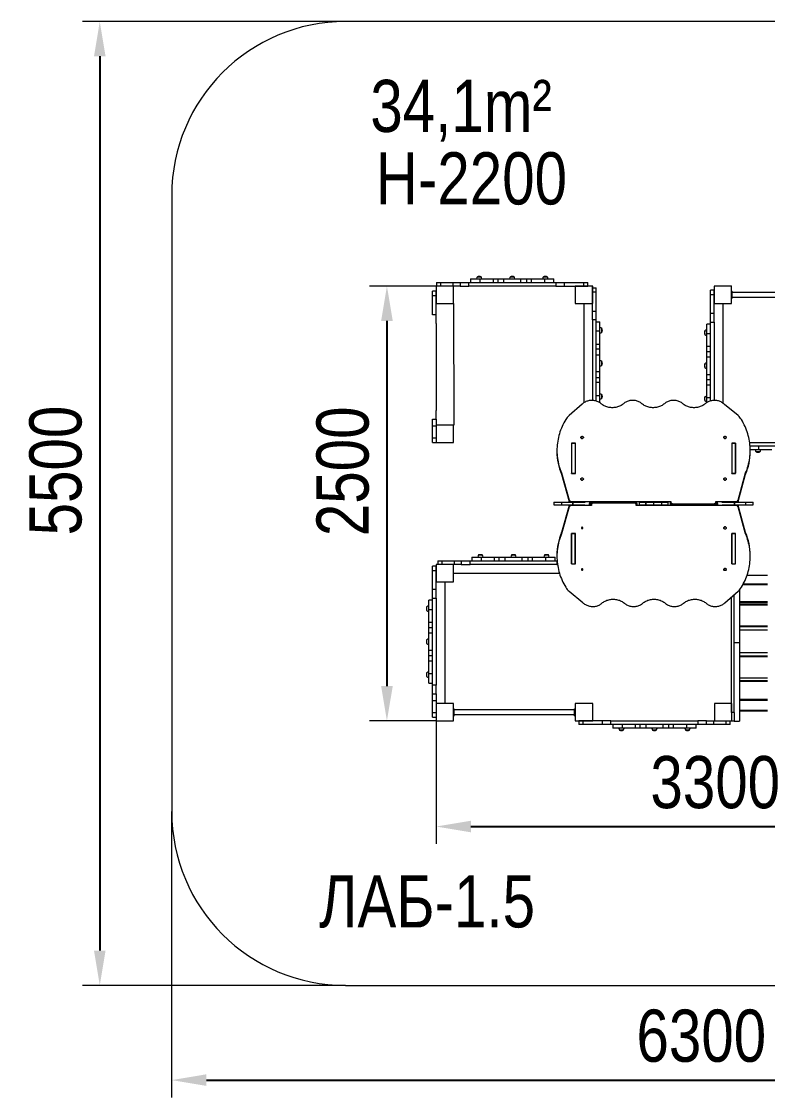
# Model space of a CAD drawing. Header units: millimetres. Extents: x -3439 to 3746, y -3069 to 3117.
# Drawn here: x -3439 to 851, y -3069 to 3117 of the extents above; entities that cross this region are included whole.
import ezdxf

# ---------------------------------------------------------------- set-up
doc = ezdxf.new("R2010")
doc.units = ezdxf.units.MM
for name, color, linetype in [('DIKOM_АРТИКУЛ', 7, 'Continuous'), ('DIKOM_ЗОНА', 80, 'Continuous'), ('DIKOM_ОБЪЕКТ', 7, 'Continuous'), ('DIKOM_РАЗМЕР_ЗОНА', 7, 'Continuous'), ('DIKOM_РАЗМЕР_ОБЪЕКТА', 7, 'Continuous')]:
    doc.layers.add(name, color=color, linetype=linetype)
doc.styles.add('style1', font='arial.ttf', dxfattribs={"width": 0.8})
doc.dimstyles.new('1-50', dxfattribs={"dimtxt": 300, "dimasz": 200, "dimexe": 100, "dimexo": 0, "dimgap": 100, "dimtad": 1, "dimtxsty": 'style1', "dimcen": 200, "dimclrd": 7, "dimclre": 7, "dimclrt": 7, "dimadec": 1, "dimazin": 2, "dimtfac": 1, "dimtmove": 0, "dimatfit": 2, "dimfxl": 0, "dimlwd": 25, "dimlwe": 18, "dimarcsym": 0})

# ---------------------------------------------------------------- blocks, each defined once
blk = doc.blocks.new('*D0')
at = {"layer": 'Defpoints', "color": 0, "transparency": 16777216}
for p in [(-1575.3, 3116.9), (-2988.7, -2425.1), (-1575.3, -2425.1)]:
    blk.add_point(p, dxfattribs=at)
at = {"layer": 'DIKOM_РАЗМЕР_ЗОНА', "color": 7, "lineweight": 18, "transparency": 16777216}
for p, q in [((-1575.3, 3116.9), (-3088.7, 3116.9)), ((-1575.3, -2425.1), (-3088.7, -2425.1))]:
    blk.add_line(p, q, dxfattribs=at)
at = {"layer": 'DIKOM_РАЗМЕР_ЗОНА', "color": 7, "lineweight": 25, "transparency": 16777216}
blk.add_line((-2988.7, 2916.9), (-2988.7, -2225.1), dxfattribs=at)
at = {"layer": 'DIKOM_РАЗМЕР_ЗОНА', "color": 7, "transparency": 16777216}
for points in [[(-3022, 2916.9), (-2955.3, 2916.9), (-2988.7, 3116.9)], [(-3022, -2225.1), (-2955.3, -2225.1), (-2988.7, -2425.1)]]:
    blk.add_solid(points, dxfattribs=at)
at = {"layer": 'DIKOM_РАЗМЕР_ЗОНА', "color": 7, "transparency": 16777216, "insert": (-3241.8, 535.3), "char_height": 300, "attachment_point": 5, "rotation": 90, "style": 'style1'}
blk.add_mtext('5500', dxfattribs=at)
blk = doc.blocks.new('*D1')
at = {"layer": 'Defpoints', "color": 0, "transparency": 16777216}
for p in [(-1015.8, 1595.9), (-1337.5, -904.1), (-1054.3, -904.1)]:
    blk.add_point(p, dxfattribs=at)
at = {"layer": 'DIKOM_РАЗМЕР_ОБЪЕКТА', "color": 7, "lineweight": 18, "transparency": 16777216}
for p, q in [((-1015.8, 1595.9), (-1437.5, 1595.9)), ((-1054.3, -904.1), (-1437.5, -904.1))]:
    blk.add_line(p, q, dxfattribs=at)
at = {"layer": 'DIKOM_РАЗМЕР_ОБЪЕКТА', "color": 7, "lineweight": 25, "transparency": 16777216}
blk.add_line((-1337.5, 1395.9), (-1337.5, -704.1), dxfattribs=at)
at = {"layer": 'DIKOM_РАЗМЕР_ОБЪЕКТА', "color": 7, "transparency": 16777216}
for points in [[(-1370.8, 1395.9), (-1304.1, 1395.9), (-1337.5, 1595.9)], [(-1370.8, -704.1), (-1304.1, -704.1), (-1337.5, -904.1)]]:
    blk.add_solid(points, dxfattribs=at)
at = {"layer": 'DIKOM_РАЗМЕР_ОБЪЕКТА', "color": 7, "transparency": 16777216, "insert": (-1590.6, 530.9), "char_height": 300, "attachment_point": 5, "rotation": 90, "style": 'style1'}
blk.add_mtext('2500', dxfattribs=at)
blk = doc.blocks.new('*D2')
at = {"layer": 'Defpoints', "color": 0, "transparency": 16777216}
for p in [(-1054.3, -804.1), (2245.7, -904.1), (2245.7, -1511.5)]:
    blk.add_point(p, dxfattribs=at)
at = {"layer": 'DIKOM_РАЗМЕР_ОБЪЕКТА', "color": 7, "lineweight": 18, "transparency": 16777216}
for p, q in [((-1054.3, -804.1), (-1054.3, -1611.5)), ((2245.7, -904.1), (2245.7, -1611.5))]:
    blk.add_line(p, q, dxfattribs=at)
at = {"layer": 'DIKOM_РАЗМЕР_ОБЪЕКТА', "color": 7, "lineweight": 25, "transparency": 16777216}
blk.add_line((-854.3, -1511.5), (2045.7, -1511.5), dxfattribs=at)
at = {"layer": 'DIKOM_РАЗМЕР_ОБЪЕКТА', "color": 7, "transparency": 16777216}
for points in [[(-854.3, -1478.1), (-854.3, -1544.8), (-1054.3, -1511.5)], [(2045.7, -1478.1), (2045.7, -1544.8), (2245.7, -1511.5)]]:
    blk.add_solid(points, dxfattribs=at)
at = {"layer": 'DIKOM_РАЗМЕР_ОБЪЕКТА', "color": 7, "transparency": 16777216, "insert": (550.5, -1258.2), "char_height": 300, "attachment_point": 5, "style": 'style1'}
blk.add_mtext('3300', dxfattribs=at)
blk = doc.blocks.new('*D3')
at = {"layer": 'Defpoints', "color": 0, "transparency": 16777216}
for p in [(-2575.3, -1425.1), (3745.7, -1425.1), (3745.7, -2969.3)]:
    blk.add_point(p, dxfattribs=at)
at = {"layer": 'DIKOM_РАЗМЕР_ЗОНА', "color": 7, "lineweight": 18, "transparency": 16777216}
for p, q in [((-2575.3, -1425.1), (-2575.3, -3069.3)), ((3745.7, -1425.1), (3745.7, -3069.3))]:
    blk.add_line(p, q, dxfattribs=at)
at = {"layer": 'DIKOM_РАЗМЕР_ЗОНА', "color": 7, "lineweight": 25, "transparency": 16777216}
blk.add_line((-2375.3, -2969.3), (3545.7, -2969.3), dxfattribs=at)
at = {"layer": 'DIKOM_РАЗМЕР_ЗОНА', "color": 7, "transparency": 16777216}
for points in [[(-2375.3, -2935.9), (-2375.3, -3002.6), (-2575.3, -2969.3)], [(3545.7, -2935.9), (3545.7, -3002.6), (3745.7, -2969.3)]]:
    blk.add_solid(points, dxfattribs=at)
at = {"layer": 'DIKOM_РАЗМЕР_ЗОНА', "color": 7, "transparency": 16777216, "insert": (470.2, -2716), "char_height": 300, "attachment_point": 5, "style": 'style1'}
blk.add_mtext('6300', dxfattribs=at)

msp = doc.modelspace()

# ---------------------------------------------------------------- linework, layer by layer
at = {"layer": 'DIKOM_ЗОНА', "color": 3, "lineweight": 15}
for p, q in [((2745.73, 3116.94), (-1575.271, 3116.94)), ((-2575.271, 2116.94), (-2575.271, -1425.06)), ((-1575.271, -2425.06), (2745.73, -2425.06))]:
    msp.add_line(p, q, dxfattribs=at)
for centre, start, end in [((-1575.271, 2116.94), 90, 180), ((-1575.271, -1425.06), 180, 270)]:
    msp.add_arc(centre, 1000, start, end, dxfattribs=at)
at = {"layer": 'DIKOM_ОБЪЕКТ', "color": 7, "linetype": 'Continuous', "lineweight": 15}
for p, q in [((-1051.8, 1616.94), (-1051.8, 1595.94)), ((-1051.8, 1616.94), (-1026.8, 1616.94)), ((-1026.8, 1616.94), (-956.8, 1616.94)), ((-1026.8, 1595.94), (-1026.8, 1616.94)), ((-956.8, 1595.94), (-956.8, 1616.94)), ((-956.8, 1616.94), (-916.8, 1616.94)), ((-916.8, 1616.94), (-916.8, 1595.94)), ((-916.8, 1616.94), (-866.8, 1616.94)), ((-866.8, 1595.94), (-866.8, 1616.94)), ((-866.8, 1616.94), (-366.8, 1616.94)), ((-856.287, 1637.94), (-856.287, 1616.94)), ((-856.287, 1637.94), (-801.24, 1637.94)), ((-817.6, 1649.94), (-796, 1649.94)), ((-805.325, 1650.993), (-808.274, 1650.993)), ((-801.24, 1616.94), (-801.24, 1637.94)), ((-801.24, 1637.94), (-727.014, 1637.94)), ((-727.014, 1637.94), (-727.014, 1616.94)), ((-727.014, 1637.94), (-698.301, 1637.94)), ((-698.301, 1616.94), (-698.301, 1637.94)), ((-698.301, 1637.94), (-666.287, 1637.94)), ((-666.287, 1637.94), (-666.287, 1616.94)), ((-666.287, 1637.94), (-567.312, 1637.94)), ((-627.6, 1649.94), (-606, 1649.94)), ((-615.325, 1650.993), (-618.274, 1650.993)), ((-567.312, 1616.94), (-567.312, 1637.94)), ((-567.312, 1637.94), (-535.299, 1637.94)), ((-535.299, 1637.94), (-535.299, 1616.94)), ((-535.299, 1637.94), (-506.585, 1637.94)), ((-506.585, 1616.94), (-506.585, 1637.94)), ((-506.585, 1637.94), (-432.359, 1637.94)), ((-437.6, 1649.94), (-416, 1649.94)), ((-432.359, 1637.94), (-432.359, 1616.94)), ((-432.359, 1637.94), (-377.312, 1637.94)), ((-425.325, 1650.993), (-428.274, 1650.993)), ((-377.312, 1616.94), (-377.312, 1637.94)), ((-366.8, 1616.94), (-366.8, 1595.94)), ((-366.8, 1616.94), (-316.8, 1616.94)), ((-316.8, 1595.94), (-316.8, 1616.94)), ((-316.8, 1616.94), (-276.8, 1616.94)), ((-276.8, 1616.94), (-206.8, 1616.94)), ((-206.8, 1616.94), (-206.8, 1595.94)), ((-206.8, 1616.94), (-181.8, 1616.94)), ((-181.8, 1595.94), (-181.8, 1616.94)), ((-1054.27, 1565.94), (-1075.271, 1565.94)), ((-1075.271, 1540.94), (-1075.271, 1565.94)), ((-1054.27, 1595.94), (-1054.27, 1495.94)), ((-954.27, 1595.94), (-1054.27, 1595.94)), ((-1054.27, 1380.94), (-1054.27, 1565.94)), ((-916.8, 1595.94), (-1051.8, 1595.94)), ((-954.27, 1595.94), (-953.036, 1595.94)), ((-954.27, 1495.94), (-954.27, 1595.94)), ((-916.8, 1595.94), (-866.8, 1595.94)), ((-366.8, 1595.94), (-866.8, 1595.94)), ((-366.8, 1595.94), (-181.8, 1595.94)), ((-255.505, 1595.94), (-254.27, 1595.94)), ((-255.505, 1595.94), (-255.505, 1495.94)), ((-155.505, 1595.94), (-255.505, 1595.94)), ((-254.27, 1595.94), (-254.27, 1495.94)), ((-154.27, 1595.94), (-254.27, 1595.94)), ((-155.505, 1595.94), (-154.27, 1595.94)), ((-155.505, 1495.94), (-155.505, 1595.94)), ((-155.505, 1401.353), (-155.505, 1586.353)), ((-155.505, 1586.353), (-134.505, 1586.353)), ((-134.505, 1561.353), (-155.505, 1561.353)), ((-154.27, 1495.94), (-154.27, 1595.94)), ((-134.505, 1561.353), (-134.505, 1586.353)), ((-134.505, 1491.353), (-134.505, 1561.353)), ((544.495, 1572.9), (523.495, 1572.9)), ((523.495, 1547.9), (523.495, 1572.9)), ((523.495, 1547.9), (544.495, 1547.9)), ((523.495, 1477.9), (523.495, 1547.9)), ((543.26, 1595.94), (544.495, 1595.94)), ((544.495, 1595.94), (544.495, 1495.94)), ((644.495, 1595.94), (544.495, 1595.94)), ((544.495, 1595.94), (544.495, 1495.94)), ((644.495, 1595.94), (544.495, 1595.94)), ((544.495, 1387.9), (544.495, 1572.9)), ((644.495, 1495.94), (644.495, 1595.94)), ((644.495, 1595.94), (645.73, 1595.94)), ((644.495, 1495.94), (644.495, 1595.94)), ((644.495, 1565.94), (647.495, 1565.94)), ((644.495, 1565.94), (644.495, 1525.94)), ((647.495, 1565.94), (648.495, 1565.94)), ((648.495, 1525.94), (648.495, 1565.94)), ((1340.495, 1559.44), (648.495, 1559.44)), ((-1075.271, 1540.94), (-1054.27, 1540.94)), ((-1075.271, 1470.94), (-1075.271, 1540.94)), ((-1054.27, 1495.94), (-954.27, 1495.94)), ((-954.27, 1495.94), (-953.036, 795.94)), ((-255.505, 1495.94), (-155.505, 1495.94)), ((-254.27, 1495.94), (-154.27, 1495.94)), ((-205.505, 1495.94), (-204.609, 925.292)), ((-134.505, 1451.353), (-134.505, 1491.353)), ((544.495, 1495.94), (644.495, 1495.94)), ((544.495, 1495.94), (644.495, 1495.94)), ((594.495, 1495.94), (594.495, 922.926)), ((644.495, 1525.94), (648.495, 1525.94)), ((648.495, 1532.44), (1340.495, 1532.44)), ((-1075.271, 1430.94), (-1075.271, 1470.94)), ((-1054.27, 1430.94), (-1075.271, 1430.94)), ((-155.505, 1451.353), (-134.505, 1451.353)), ((-134.505, 1401.353), (-134.505, 1451.353)), ((523.495, 1437.9), (523.495, 1477.9)), ((544.495, 1437.9), (523.495, 1437.9)), ((523.495, 1387.9), (523.495, 1437.9)), ((-1054.27, 1380.94), (-1054.27, 880.94)), ((-155.505, 1401.353), (-156.185, 938.607)), ((-134.505, 1401.353), (-155.505, 1401.353)), ((-135.055, 935.066), (-134.505, 1401.353)), ((-134.505, 1390.84), (-113.505, 1390.84)), ((-113.505, 1335.794), (-113.505, 1390.84)), ((523.495, 1377.387), (502.495, 1377.387)), ((502.495, 1322.341), (502.495, 1377.387)), ((523.495, 1387.9), (544.495, 1387.9)), ((523.495, 935.65), (523.495, 1387.9)), ((544.495, 1387.9), (544.495, 938.555)), ((-113.505, 1335.794), (-134.505, 1335.794)), ((-113.505, 1261.567), (-113.505, 1335.794)), ((-101.505, 1330.553), (-101.505, 1352.153)), ((-100.453, 1342.827), (-100.453, 1339.878)), ((489.442, 1329.375), (489.442, 1326.425)), ((490.495, 1317.1), (490.495, 1338.7)), ((502.495, 1322.341), (523.495, 1322.341)), ((502.495, 1248.114), (502.495, 1322.341)), ((-134.505, 1261.567), (-113.505, 1261.567)), ((-113.505, 1232.854), (-113.505, 1261.567)), ((523.495, 1248.114), (502.495, 1248.114)), ((502.495, 1219.401), (502.495, 1248.114)), ((-113.505, 1232.854), (-134.505, 1232.854)), ((-134.505, 1200.84), (-113.505, 1200.84)), ((-113.505, 1200.84), (-113.505, 1232.854)), ((-113.505, 1101.865), (-113.505, 1200.84)), ((502.495, 1219.401), (523.495, 1219.401)), ((502.495, 1187.387), (502.495, 1219.401)), ((523.495, 1187.387), (502.495, 1187.387)), ((502.495, 1088.413), (502.495, 1187.387)), ((-101.505, 1140.553), (-101.505, 1162.153)), ((-100.453, 1152.827), (-100.453, 1149.878)), ((489.442, 1139.375), (489.442, 1136.425)), ((490.495, 1127.1), (490.495, 1148.7)), ((-113.505, 1101.865), (-134.505, 1101.865)), ((-134.505, 1069.852), (-113.505, 1069.852)), ((-113.505, 1069.852), (-113.505, 1101.865)), ((-113.505, 1041.139), (-113.505, 1069.852)), ((502.495, 1088.413), (523.495, 1088.413)), ((502.495, 1056.399), (502.495, 1088.413)), ((523.495, 1056.399), (502.495, 1056.399)), ((502.495, 1027.686), (502.495, 1056.399)), ((-113.505, 1041.139), (-134.505, 1041.139)), ((-113.505, 966.912), (-113.505, 1041.139)), ((502.495, 1027.686), (523.495, 1027.686)), ((502.495, 953.459), (502.495, 1027.686)), ((-134.505, 966.912), (-113.505, 966.912)), ((-113.505, 925.076), (-113.505, 966.912)), ((-101.505, 950.553), (-101.505, 972.153)), ((-100.453, 962.827), (-100.453, 959.878)), ((489.442, 949.375), (489.442, 946.425)), ((490.495, 937.1), (490.495, 958.7)), ((523.495, 953.459), (502.495, 953.459)), ((502.495, 926.649), (502.495, 953.459)), ((566.73, 936.937), (562.478, 936.937)), ((-1054.27, 830.94), (-1054.27, 880.94)), ((-214.325, 917.699), (-290.354, 851.317)), ((681.813, 851.317), (603.361, 915.196)), ((-1075.271, 830.94), (-1054.27, 830.94)), ((-1075.271, 790.94), (-1075.271, 830.94)), ((-1054.27, 830.94), (-1054.27, 695.94)), ((-1054.27, 790.94), (-1075.271, 790.94)), ((-1075.271, 720.94), (-1075.271, 790.94)), ((-954.27, 795.94), (-1054.27, 795.94)), ((-954.27, 795.94), (-1054.27, 795.94)), ((-954.27, 695.94), (-954.27, 795.94)), ((-954.27, 795.94), (-953.036, 795.94)), ((-954.27, 695.94), (-954.27, 795.94)), ((-1075.271, 695.94), (-1075.271, 720.94)), ((-1054.27, 720.94), (-1075.271, 720.94)), ((-1075.271, 695.94), (-1054.27, 695.94)), ((-1054.27, 695.94), (-954.27, 695.94)), ((-1054.27, 695.94), (-954.27, 695.94)), ((-276.02, 693.579), (-276.02, 519.075)), ((-253.52, 693.579), (-276.02, 693.579)), ((-275.27, 686.079), (-276.02, 686.079)), ((-275.27, 692.648), (-254.27, 692.648)), ((-275.27, 692.648), (-275.27, 519.443)), ((-254.27, 692.648), (-254.27, 519.443)), ((-253.52, 686.079), (-254.27, 686.079)), ((-254.27, 682.468), (-253.52, 682.468)), ((-253.52, 519.075), (-253.52, 693.579)), ((-222.77, 725.723), (-222.77, 725.56)), ((-207.77, 725.56), (-207.77, 725.723)), ((599.23, 725.723), (599.23, 725.56)), ((614.23, 725.56), (614.23, 725.723)), ((644.98, 693.579), (644.98, 519.075)), ((667.48, 693.579), (644.98, 693.579)), ((645.73, 686.079), (644.98, 686.079)), ((644.98, 682.468), (645.73, 682.468)), ((645.73, 692.648), (666.73, 692.648)), ((645.73, 692.648), (645.73, 519.443)), ((666.73, 692.648), (666.73, 519.443)), ((667.48, 686.079), (666.73, 686.079)), ((667.48, 519.075), (667.48, 693.579)), ((748.371, 695.94), (1236.29, 695.94)), ((-360.07, 650.735), (-360.07, 643.235)), ((-276.02, 668.946), (-275.27, 668.946)), ((-276.02, 641.946), (-275.27, 641.946)), ((-254.27, 680.057), (-253.52, 680.057)), ((-254.27, 668.946), (-253.52, 668.946)), ((-253.52, 641.946), (-254.27, 641.946)), ((644.98, 680.057), (645.73, 680.057)), ((645.73, 666.946), (644.98, 666.946)), ((645.73, 645.946), (644.98, 645.946)), ((667.48, 666.946), (666.73, 666.946)), ((667.48, 645.946), (666.73, 645.946)), ((666.73, 618.946), (667.48, 618.946)), ((1236.29, 674.94), (750.597, 674.94)), ((801.849, 653.94), (751.471, 653.94)), ((751.53, 643.235), (751.53, 650.735)), ((807.09, 641.94), (785.49, 641.94)), ((794.815, 640.888), (797.765, 640.888)), ((801.849, 653.94), (801.849, 674.94)), ((876.076, 653.94), (801.849, 653.94)), ((-333.737, 521.28), (-290.155, 364.864)), ((-333.737, 521.28), (-333.737, 513.78)), ((-333.737, 513.78), (-290.155, 357.364)), ((-276.02, 519.075), (-253.52, 519.075)), ((-275.27, 519.443), (-254.27, 519.443)), ((-275.27, 519.075), (-275.27, 519.443)), ((-254.27, 519.075), (-254.27, 519.443)), ((644.98, 519.075), (667.48, 519.075)), ((645.73, 519.443), (666.73, 519.443)), ((645.73, 519.075), (645.73, 519.443)), ((666.73, 519.075), (666.73, 519.443)), ((681.614, 364.864), (725.196, 521.28)), ((681.614, 357.364), (725.196, 513.78)), ((725.196, 521.28), (725.196, 513.78)), ((-222.77, 486.7), (-222.77, 486.537)), ((-207.77, 486.537), (-207.77, 486.7)), ((599.23, 486.7), (599.23, 486.537)), ((614.23, 486.537), (614.23, 486.7)), ((-377.905, 353.44), (-377.905, 338.44)), ((-377.905, 353.44), (-332.853, 353.44)), ((-377.905, 338.44), (-332.853, 338.44)), ((-290.155, 334.798), (-333.737, 178.382)), ((-290.155, 327.298), (-333.737, 170.882)), ((-332.853, 353.44), (-332.853, 338.44)), ((-332.853, 353.44), (-269.692, 353.44)), ((-332.853, 338.44), (-269.692, 338.44)), ((-290.155, 357.364), (-290.155, 364.864)), ((-290.155, 327.298), (-290.155, 334.798)), ((-280.434, 358.235), (295.648, 358.235)), ((-280.434, 358.235), (-280.434, 353.44)), ((-280.434, 338.44), (-280.434, 333.927)), ((-161.628, 333.927), (-280.434, 333.927)), ((-269.692, 353.44), (-269.692, 338.44)), ((-269.692, 353.44), (-268.222, 353.44)), ((-269.692, 338.44), (-268.222, 338.44)), ((-268.222, 353.44), (-268.222, 338.44)), ((-268.222, 353.44), (-197.47, 353.44)), ((-268.222, 338.44), (-199.596, 338.44)), ((-161.628, 341.427), (-175.801, 341.427)), ((-174.534, 350.735), (-160.429, 350.735)), ((-161.628, 339.123), (-161.628, 346.623)), ((-161.628, 339.123), (-161.628, 333.927)), ((-151.628, 355.283), (-151.628, 347.783)), ((85.811, 355.283), (-151.628, 355.283)), ((85.811, 347.783), (-151.628, 347.783)), ((85.811, 347.783), (85.811, 355.283)), ((94.612, 350.735), (101.888, 350.735)), ((95.811, 346.623), (95.811, 339.123)), ((102.432, 341.427), (95.811, 341.427)), ((95.811, 333.927), (95.811, 339.123)), ((671.893, 333.927), (95.811, 333.927)), ((96.2, 350.735), (96.2, 341.427)), ((111.372, 353.44), (113.289, 353.44)), ((112.186, 338.44), (113.289, 338.44)), ((113.289, 353.44), (113.289, 338.44)), ((113.289, 353.44), (149.773, 353.44)), ((113.289, 338.44), (149.773, 338.44)), ((149.773, 353.44), (149.773, 338.44)), ((149.773, 353.44), (150.935, 353.44)), ((149.773, 338.44), (150.935, 338.44)), ((150.935, 353.44), (150.935, 338.44)), ((150.935, 353.44), (195.73, 353.44)), ((150.935, 338.44), (195.73, 338.44)), ((195.73, 353.44), (195.73, 338.44)), ((195.73, 353.44), (240.525, 353.44)), ((195.73, 338.44), (240.525, 338.44)), ((240.525, 353.44), (240.525, 338.44)), ((240.525, 353.44), (241.686, 353.44)), ((240.525, 338.44), (241.686, 338.44)), ((241.686, 353.44), (241.686, 338.44)), ((241.686, 353.44), (278.17, 353.44)), ((241.686, 338.44), (278.17, 338.44)), ((278.17, 353.44), (278.17, 338.44)), ((278.17, 353.44), (280.087, 353.44)), ((278.17, 338.44), (279.274, 338.44)), ((296.847, 341.427), (289.027, 341.427)), ((289.571, 350.735), (295.648, 350.735)), ((295.26, 350.735), (295.26, 341.427)), ((295.648, 358.235), (295.648, 353.039)), ((295.648, 345.539), (295.648, 353.039)), ((305.648, 344.379), (543.087, 344.379)), ((305.648, 344.379), (305.648, 336.888)), ((543.087, 336.888), (543.087, 344.379)), ((567.26, 341.427), (551.888, 341.427)), ((553.087, 353.039), (553.087, 358.235)), ((553.087, 358.235), (671.893, 358.235)), ((553.087, 353.039), (553.087, 345.539)), ((553.087, 350.735), (565.993, 350.735)), ((588.929, 353.44), (659.681, 353.44)), ((591.055, 338.44), (659.681, 338.44)), ((659.681, 353.44), (659.681, 338.44)), ((659.681, 353.44), (661.151, 353.44)), ((659.681, 338.44), (661.151, 338.44)), ((661.151, 353.44), (661.151, 338.44)), ((661.151, 353.44), (724.312, 353.44)), ((661.151, 338.44), (724.312, 338.44)), ((671.893, 353.44), (671.893, 358.235)), ((671.893, 333.927), (671.893, 338.44)), ((681.614, 364.864), (681.614, 357.364)), ((681.614, 334.798), (681.614, 327.298)), ((725.196, 178.382), (681.614, 334.798)), ((725.196, 170.882), (681.614, 327.298)), ((724.312, 353.44), (724.312, 338.44)), ((724.312, 353.44), (769.365, 353.44)), ((724.312, 338.44), (769.365, 338.44)), ((769.365, 338.44), (769.365, 353.44)), ((599.23, 205.347), (599.23, 205.181)), ((614.23, 205.181), (614.23, 205.347)), ((-333.737, 170.882), (-333.737, 178.382)), ((-253.52, 173.087), (-276.02, 173.087)), ((-276.02, 173.087), (-276.02, -1.417)), ((-275.27, 173.087), (-275.27, 172.438)), ((-275.27, 172.438), (-254.27, 172.438)), ((-275.27, -0.767), (-275.27, 172.438)), ((-254.27, 173.087), (-254.27, 172.438)), ((-254.27, -0.767), (-254.27, 172.438)), ((-253.52, -1.417), (-253.52, 173.087)), ((667.48, 173.087), (644.98, 173.087)), ((644.98, 173.087), (644.98, -1.417)), ((645.73, 173.087), (645.73, 172.438)), ((645.73, 172.438), (666.73, 172.438)), ((645.73, -0.767), (645.73, 172.438)), ((666.73, 173.087), (666.73, 172.438)), ((666.73, -0.767), (666.73, 172.438)), ((667.48, -1.417), (667.48, 173.087)), ((725.196, 170.882), (725.196, 178.382)), ((666.73, 72.946), (667.48, 72.946)), ((-1044.711, 16.94), (-1044.711, -4.06)), ((-1044.711, 16.94), (-1019.711, 16.94)), ((-1019.711, 16.94), (-949.711, 16.94)), ((-1019.711, -4.06), (-1019.711, 16.94)), ((-949.711, -4.06), (-949.711, 16.94)), ((-949.711, 16.94), (-909.711, 16.94)), ((-909.711, 16.94), (-909.711, -4.06)), ((-909.711, 16.94), (-859.711, 16.94)), ((-859.711, -4.06), (-859.711, 16.94)), ((-859.711, 16.94), (-359.711, 16.94)), ((-849.198, 37.94), (-849.198, 16.94)), ((-849.198, 37.94), (-794.151, 37.94)), ((-810.511, 49.94), (-788.911, 49.94)), ((-798.236, 50.993), (-801.185, 50.993)), ((-794.151, 16.94), (-794.151, 37.94)), ((-794.151, 37.94), (-719.925, 37.94)), ((-719.925, 37.94), (-719.925, 16.94)), ((-719.925, 37.94), (-691.212, 37.94)), ((-691.212, 16.94), (-691.212, 37.94)), ((-691.212, 37.94), (-659.198, 37.94)), ((-659.198, 37.94), (-659.198, 16.94)), ((-659.198, 37.94), (-560.223, 37.94)), ((-620.511, 49.94), (-598.911, 49.94)), ((-608.236, 50.993), (-611.185, 50.993)), ((-560.223, 16.94), (-560.223, 37.94)), ((-560.223, 37.94), (-528.21, 37.94)), ((-528.21, 37.94), (-528.21, 16.94)), ((-528.21, 37.94), (-499.497, 37.94)), ((-499.497, 16.94), (-499.497, 37.94)), ((-499.497, 37.94), (-425.27, 37.94)), ((-430.511, 49.94), (-408.911, 49.94)), ((-425.27, 37.94), (-425.27, 16.94)), ((-425.27, 37.94), (-370.223, 37.94)), ((-418.236, 50.993), (-421.185, 50.993)), ((-370.223, 16.94), (-370.223, 37.94)), ((-360.07, 48.927), (-360.07, 41.427)), ((-359.711, 16.94), (-359.711, -4.06)), ((-359.711, 16.94), (-359.115, 16.94)), ((-275.27, 49.946), (-276.02, 49.946)), ((-275.27, 22.946), (-276.02, 22.946)), ((-276.02, 6.083), (-275.27, 6.083)), ((-253.52, 49.946), (-254.27, 49.946)), ((-253.52, 22.946), (-254.27, 22.946)), ((-253.52, 11.824), (-254.27, 11.824)), ((-253.52, 9.412), (-254.27, 9.412)), ((-254.27, 6.083), (-253.52, 6.083)), ((645.73, 45.946), (644.98, 45.946)), ((645.73, 24.946), (644.98, 24.946)), ((645.73, 11.824), (644.98, 11.824)), ((645.73, 9.412), (644.98, 9.412)), ((644.98, 6.083), (645.73, 6.083)), ((667.48, 45.946), (666.73, 45.946)), ((667.48, 24.946), (666.73, 24.946)), ((666.73, 6.083), (667.48, 6.083)), ((751.53, 41.427), (751.53, 48.927)), ((-1054.27, -13.583), (-1075.271, -13.583)), ((-1075.271, -38.583), (-1075.271, -13.583)), ((-1075.271, -38.583), (-1054.27, -38.583)), ((-1075.271, -108.583), (-1075.271, -38.583)), ((-1054.27, -4.06), (-1054.27, -104.06)), ((-954.27, -4.06), (-1054.27, -4.06)), ((-1054.27, -4.06), (-1054.27, -104.06)), ((-954.27, -4.06), (-1054.27, -4.06)), ((-1054.27, -198.583), (-1054.27, -13.583)), ((-909.711, -4.06), (-1044.711, -4.06)), ((-954.27, -104.06), (-954.27, -4.06)), ((-954.27, -4.06), (-953.036, -4.06)), ((-954.27, -104.06), (-954.27, -4.06)), ((-954.27, -54.06), (-345.688, -54.917)), ((-909.711, -4.06), (-859.711, -4.06)), ((-359.711, -4.06), (-859.711, -4.06)), ((-359.711, -4.06), (-356.87, -4.06)), ((-276.02, -1.417), (-253.52, -1.417)), ((-275.27, -0.767), (-254.27, -0.767)), ((599.23, -33.676), (599.23, -33.842)), ((614.23, -33.842), (614.23, -33.676)), ((644.98, -1.417), (667.48, -1.417)), ((645.73, -0.767), (666.73, -0.767)), ((-1075.271, -148.583), (-1075.271, -108.583)), ((-1054.27, -104.06), (-954.27, -104.06)), ((-1054.27, -104.06), (-954.27, -104.06)), ((-1004.27, -104.06), (-1004.27, -804.06)), ((850.774, -121.677), (708.859, -121.677)), ((712.359, -115.217), (850.774, -115.217)), ((733.433, -66.364), (850.774, -66.364)), ((-1054.27, -148.583), (-1075.271, -148.583)), ((-1075.271, -198.583), (-1075.271, -148.583)), ((-290.354, -159.155), (-211.902, -223.034)), ((605.784, -225.538), (681.813, -159.155)), ((659.721, -855.484), (659.721, -178.444)), ((689.721, -150.869), (689.721, -905.484)), ((-1075.271, -209.096), (-1096.271, -209.096)), ((-1096.271, -264.142), (-1096.271, -209.096)), ((-1075.271, -198.583), (-1054.27, -198.583)), ((-1075.271, -698.583), (-1075.271, -198.583)), ((-1054.27, -198.583), (-1054.27, -698.583)), ((644.721, -855.484), (644.721, -191.541)), ((689.721, -217.969), (850.774, -217.969)), ((850.774, -225.038), (689.721, -225.038)), ((850.774, -235.271), (689.721, -235.271)), ((850.774, -238.253), (689.721, -238.253)), ((-1109.323, -257.108), (-1109.323, -260.058)), ((-1108.271, -269.383), (-1108.271, -247.783)), ((-1096.271, -264.142), (-1075.271, -264.142)), ((-1096.271, -338.369), (-1096.271, -264.142)), ((-1075.271, -338.369), (-1096.271, -338.369)), ((-1096.271, -367.082), (-1096.271, -338.369)), ((-1096.271, -367.082), (-1075.271, -367.082)), ((-1096.271, -399.096), (-1096.271, -367.082)), ((689.721, -357.198), (850.774, -357.198)), ((850.774, -363.791), (689.721, -363.791)), ((-1075.271, -399.096), (-1096.271, -399.096)), ((-1096.271, -498.07), (-1096.271, -399.096)), ((850.774, -381.551), (689.721, -381.551)), ((-1109.323, -447.108), (-1109.323, -450.058)), ((-1108.271, -459.383), (-1108.271, -437.783)), ((689.721, -455.484), (659.721, -455.484)), ((-1096.271, -498.07), (-1075.271, -498.07)), ((-1096.271, -530.084), (-1096.271, -498.07)), ((-1075.271, -530.084), (-1096.271, -530.084)), ((-1096.271, -558.797), (-1096.271, -530.084)), ((689.721, -511.522), (850.774, -511.522)), ((689.721, -529.723), (850.774, -529.723)), ((850.774, -536.203), (689.721, -536.203)), ((-1096.271, -558.797), (-1075.271, -558.797)), ((-1096.271, -633.024), (-1096.271, -558.797)), ((-1109.323, -637.108), (-1109.323, -640.058)), ((-1108.271, -649.383), (-1108.271, -627.783)), ((-1075.271, -633.024), (-1096.271, -633.024)), ((-1096.271, -688.07), (-1096.271, -633.024)), ((689.721, -657.24), (850.774, -657.24)), ((689.721, -671.388), (850.774, -671.388)), ((850.774, -678.458), (689.721, -678.458)), ((-1096.271, -688.07), (-1075.271, -688.07)), ((-1054.27, -698.583), (-1075.271, -698.583)), ((-1075.271, -748.583), (-1075.271, -698.583)), ((-1054.27, -748.583), (-1054.27, -698.583)), ((-1075.271, -748.583), (-1054.27, -748.583)), ((-1075.271, -788.583), (-1075.271, -748.583)), ((-1054.27, -788.583), (-1075.271, -788.583)), ((-1075.271, -858.583), (-1075.271, -788.583)), ((-1054.27, -748.583), (-1054.27, -883.583)), ((-1054.27, -804.06), (-1054.27, -904.06)), ((-954.27, -804.06), (-1054.27, -804.06)), ((-954.27, -904.06), (-954.27, -804.06)), ((-254.27, -804.06), (-254.27, -904.06)), ((-154.27, -804.06), (-254.27, -804.06)), ((-154.27, -904.06), (-154.27, -804.06)), ((545.73, -804.06), (545.73, -904.06)), ((645.73, -804.06), (545.73, -804.06)), ((645.73, -904.06), (645.73, -804.06)), ((689.721, -779.894), (850.774, -779.894)), ((850.774, -786.469), (689.721, -786.469)), ((-1075.271, -883.583), (-1075.271, -858.583)), ((-1054.27, -858.583), (-1075.271, -858.583)), ((-954.27, -834.06), (-951.27, -834.06)), ((-954.27, -834.06), (-954.27, -874.06)), ((-951.27, -834.06), (-950.271, -834.06)), ((-950.271, -874.06), (-950.271, -834.06)), ((-258.27, -840.56), (-950.271, -840.56)), ((-258.27, -874.06), (-258.27, -834.06)), ((-258.27, -834.06), (-257.27, -834.06)), ((-257.27, -834.06), (-254.27, -834.06)), ((-254.27, -834.06), (-254.27, -874.06)), ((659.721, -855.484), (644.721, -855.484)), ((644.721, -855.484), (644.721, -905.484)), ((659.721, -855.484), (659.721, -905.484)), ((850.774, -843.647), (689.721, -843.647)), ((689.721, -845.462), (850.774, -845.462)), ((-1075.271, -883.583), (-1054.27, -883.583)), ((-1054.27, -904.06), (-954.27, -904.06)), ((-954.27, -874.06), (-950.271, -874.06)), ((-950.271, -867.56), (-258.27, -867.56)), ((-258.27, -874.06), (-257.27, -874.06)), ((-254.27, -874.06), (-257.27, -874.06)), ((-254.27, -904.06), (-154.27, -904.06)), ((-49.179, -904.06), (-234.179, -904.06)), ((-234.179, -904.06), (-234.179, -925.06)), ((-209.179, -925.06), (-234.179, -925.06)), ((-209.179, -925.06), (-209.179, -904.06)), ((-139.179, -925.06), (-209.179, -925.06)), ((-99.179, -925.06), (-139.179, -925.06)), ((-99.179, -904.06), (-99.179, -925.06)), ((-49.179, -925.06), (-99.179, -925.06)), ((-49.179, -925.06), (-49.179, -904.06)), ((-49.179, -904.06), (450.821, -904.06)), ((450.821, -925.06), (-49.179, -925.06)), ((-38.667, -925.06), (-38.667, -946.06)), ((16.38, -946.06), (16.38, -925.06)), ((90.607, -925.06), (90.607, -946.06)), ((119.32, -946.06), (119.32, -925.06)), ((151.333, -925.06), (151.333, -946.06)), ((250.308, -946.06), (250.308, -925.06)), ((282.322, -925.06), (282.322, -946.06)), ((311.035, -946.06), (311.035, -925.06)), ((385.262, -925.06), (385.262, -946.06)), ((440.308, -946.06), (440.308, -925.06)), ((450.821, -904.06), (450.821, -925.06)), ((500.821, -904.06), (450.821, -904.06)), ((500.821, -925.06), (450.821, -925.06)), ((500.821, -925.06), (500.821, -904.06)), ((500.821, -904.06), (635.821, -904.06)), ((540.821, -925.06), (500.821, -925.06)), ((540.821, -904.06), (540.821, -925.06)), ((610.821, -925.06), (540.821, -925.06)), ((545.73, -904.06), (645.73, -904.06)), ((610.821, -904.06), (610.821, -925.06)), ((635.821, -925.06), (610.821, -925.06)), ((635.821, -925.06), (635.821, -904.06)), ((659.721, -905.484), (644.721, -905.484)), ((659.721, -905.484), (689.721, -905.484)), ((16.38, -946.06), (-38.667, -946.06)), ((21.621, -958.06), (0.021, -958.06)), ((9.346, -959.112), (12.296, -959.112)), ((90.607, -946.06), (16.38, -946.06)), ((119.32, -946.06), (90.607, -946.06)), ((151.333, -946.06), (119.32, -946.06)), ((250.308, -946.06), (151.333, -946.06)), ((211.621, -958.06), (190.021, -958.06)), ((199.346, -959.112), (202.296, -959.112)), ((282.322, -946.06), (250.308, -946.06)), ((311.035, -946.06), (282.322, -946.06)), ((385.262, -946.06), (311.035, -946.06)), ((401.621, -958.06), (380.021, -958.06)), ((440.308, -946.06), (385.262, -946.06)), ((389.346, -959.112), (392.296, -959.112))]:
    msp.add_line(p, q, dxfattribs=at)
at = {"layer": 'DIKOM_ОБЪЕКТ', "color": 7, "linetype": 'Continuous', "lineweight": 15, "flags": 128}
for points in [[(-106.337, 919.669), (-110.18, 922.756), (-114.262, 925.604), (-118.564, 928.197), (-123.065, 930.524), (-127.743, 932.573), (-132.574, 934.334), (-137.536, 935.799), (-142.603, 936.959), (-147.752, 937.811), (-152.957, 938.348), (-158.193, 938.57), (-163.433, 938.475), (-168.654, 938.062), (-173.828, 937.335), (-178.931, 936.297), (-183.937, 934.952), (-188.823, 933.308), (-193.565, 931.373), (-198.139, 929.155), (-202.523, 926.666), (-206.695, 923.918), (-210.635, 920.924), (-214.325, 917.699)], [(128.668, 919.665), (124.754, 922.806), (120.591, 925.699), (116.201, 928.327), (111.607, 930.679), (106.831, 932.742), (101.898, 934.506), (96.833, 935.961), (91.661, 937.101), (86.408, 937.919), (81.102, 938.412), (75.768, 938.576), (70.435, 938.412), (65.128, 937.92), (59.876, 937.102), (54.704, 935.963), (49.638, 934.508), (44.705, 932.745), (39.929, 930.682), (35.334, 928.331), (30.944, 925.702), (26.782, 922.81), (22.867, 919.669)], [(363.633, 919.669), (359.718, 922.81), (355.555, 925.702), (351.165, 928.331), (346.571, 930.682), (341.795, 932.745), (336.862, 934.508), (331.796, 935.963), (326.624, 937.102), (321.371, 937.92), (316.065, 938.412), (310.731, 938.576), (305.398, 938.412), (300.091, 937.919), (294.839, 937.101), (289.667, 935.961), (284.601, 934.506), (279.668, 932.742), (274.892, 930.679), (270.298, 928.327), (265.909, 925.699), (261.746, 922.806), (257.832, 919.665)], [(603.361, 915.196), (599.908, 918.543), (596.195, 921.677), (592.242, 924.581), (588.067, 927.241), (583.689, 929.645), (579.13, 931.782), (574.412, 933.641), (569.556, 935.213), (564.587, 936.491), (559.528, 937.469), (554.402, 938.141), (549.236, 938.506), (544.053, 938.56), (538.877, 938.304), (533.735, 937.74), (528.649, 936.869), (523.646, 935.696), (518.748, 934.226), (513.979, 932.467), (509.361, 930.427), (504.917, 928.115), (500.669, 925.543), (496.635, 922.723), (492.836, 919.669)], [(22.867, 919.669), (18.676, 916.278), (14.249, 913.12), (9.602, 910.209), (4.754, 907.555), (-0.277, 905.169), (-5.47, 903.061), (-10.805, 901.238), (-16.262, 899.707), (-21.818, 898.476), (-27.453, 897.548), (-33.143, 896.928), (-38.867, 896.617), (-44.603, 896.617), (-50.327, 896.928), (-56.017, 897.548), (-61.652, 898.476), (-67.208, 899.707), (-72.665, 901.238), (-78, 903.061), (-83.193, 905.169), (-88.224, 907.555), (-93.072, 910.209), (-97.719, 913.12), (-102.146, 916.278), (-106.337, 919.669)], [(257.832, 919.665), (253.643, 916.274), (249.217, 913.117), (244.571, 910.206), (239.725, 907.553), (234.696, 905.167), (229.504, 903.059), (224.171, 901.237), (218.716, 899.707), (213.161, 898.476), (207.528, 897.548), (201.839, 896.928), (196.117, 896.617), (190.383, 896.617), (184.66, 896.928), (178.971, 897.548), (173.339, 898.476), (167.784, 899.707), (162.329, 901.237), (156.995, 903.059), (151.804, 905.167), (146.775, 907.553), (141.928, 910.206), (137.283, 913.117), (132.857, 916.274), (128.668, 919.665)], [(492.836, 919.669), (488.646, 916.278), (484.218, 913.12), (479.572, 910.209), (474.723, 907.555), (469.693, 905.169), (464.5, 903.061), (459.165, 901.238), (453.708, 899.707), (448.152, 898.476), (442.517, 897.548), (436.827, 896.928), (431.102, 896.617), (425.367, 896.617), (419.643, 896.928), (413.952, 897.548), (408.318, 898.476), (402.761, 899.707), (397.305, 901.238), (391.969, 903.061), (386.776, 905.169), (381.746, 907.555), (376.898, 910.209), (372.251, 913.12), (367.823, 916.278), (363.633, 919.669)], [(-309.018, 828.339), (-314.774, 818.612), (-320.203, 808.746), (-325.3, 798.747), (-330.063, 788.626), (-334.487, 778.39), (-338.568, 768.047), (-342.303, 757.607), (-345.688, 747.078), (-348.721, 736.469), (-351.4, 725.788), (-353.721, 715.045), (-355.684, 704.248), (-357.286, 693.407), (-358.527, 682.531), (-359.405, 671.627), (-359.919, 660.707), (-360.069, 649.778), (-359.855, 638.85), (-359.277, 627.932), (-358.336, 617.032), (-357.032, 606.161), (-355.366, 595.327), (-353.341, 584.539), (-350.956, 573.806), (-348.215, 563.138), (-345.12, 552.542), (-341.674, 542.028), (-337.878, 531.604), (-333.737, 521.28)], [(725.196, 521.28), (729.337, 531.604), (733.133, 542.028), (736.58, 552.542), (739.675, 563.138), (742.415, 573.806), (744.8, 584.539), (746.826, 595.327), (748.491, 606.161), (749.795, 617.032), (750.736, 627.932), (751.314, 638.85), (751.528, 649.778), (751.378, 660.707), (750.864, 671.627), (749.986, 682.531), (748.746, 693.407), (747.143, 704.248), (745.18, 715.045), (742.859, 725.788), (740.18, 736.469), (737.147, 747.078), (733.762, 757.607), (730.027, 768.047), (725.946, 778.39), (721.522, 788.626), (716.76, 798.747), (711.662, 808.746), (706.233, 818.612), (700.477, 828.339)], [(-215.27, 719.228), (-216.883, 719.38), (-218.42, 719.828), (-219.809, 720.552), (-220.987, 721.518), (-221.897, 722.68), (-222.497, 723.985), (-222.759, 725.371), (-222.672, 726.774), (-222.238, 728.127), (-221.478, 729.368), (-220.428, 730.438), (-219.137, 731.288), (-217.665, 731.878), (-216.081, 732.18), (-214.46, 732.18), (-212.876, 731.878), (-211.404, 731.288), (-210.113, 730.438), (-209.063, 729.368), (-208.303, 728.127), (-207.869, 726.774), (-207.781, 725.371), (-208.044, 723.985), (-208.644, 722.68), (-209.554, 721.518), (-210.732, 720.552), (-212.121, 719.828), (-213.658, 719.38), (-215.27, 719.228)], [(606.73, 719.228), (605.117, 719.38), (603.58, 719.828), (602.191, 720.552), (601.013, 721.518), (600.103, 722.68), (599.503, 723.985), (599.241, 725.371), (599.328, 726.774), (599.762, 728.127), (600.522, 729.368), (601.572, 730.438), (602.863, 731.288), (604.335, 731.878), (605.919, 732.18), (607.54, 732.18), (609.124, 731.878), (610.596, 731.288), (611.887, 730.438), (612.937, 729.368), (613.697, 728.127), (614.131, 726.774), (614.219, 725.371), (613.956, 723.985), (613.356, 722.68), (612.446, 721.518), (611.268, 720.552), (609.879, 719.828), (608.342, 719.38), (606.73, 719.228)], [(-215.27, 480.205), (-216.883, 480.357), (-218.42, 480.805), (-219.809, 481.529), (-220.987, 482.495), (-221.897, 483.657), (-222.497, 484.962), (-222.759, 486.348), (-222.672, 487.751), (-222.238, 489.104), (-221.478, 490.345), (-220.428, 491.415), (-219.137, 492.265), (-217.665, 492.855), (-216.081, 493.157), (-214.46, 493.157), (-212.876, 492.855), (-211.404, 492.265), (-210.113, 491.415), (-209.063, 490.345), (-208.303, 489.104), (-207.869, 487.751), (-207.781, 486.348), (-208.044, 484.962), (-208.644, 483.657), (-209.554, 482.495), (-210.732, 481.529), (-212.121, 480.805), (-213.658, 480.357), (-215.27, 480.205)], [(606.73, 480.205), (605.117, 480.357), (603.58, 480.805), (602.191, 481.529), (601.013, 482.495), (600.103, 483.657), (599.503, 484.962), (599.241, 486.348), (599.328, 487.751), (599.762, 489.104), (600.522, 490.345), (601.572, 491.415), (602.863, 492.265), (604.335, 492.855), (605.919, 493.157), (607.54, 493.157), (609.124, 492.855), (610.596, 492.265), (611.887, 491.415), (612.937, 490.345), (613.697, 489.104), (614.131, 487.751), (614.219, 486.348), (613.956, 484.962), (613.356, 483.657), (612.446, 482.495), (611.268, 481.529), (609.879, 480.805), (608.342, 480.357), (606.73, 480.205)], [(-161.628, 346.623), (-161.436, 348.312), (-160.867, 349.937), (-159.942, 351.434), (-158.699, 352.747), (-157.183, 353.824), (-155.455, 354.624), (-153.579, 355.117), (-151.628, 355.283)], [(-151.628, 347.783), (-153.579, 347.617), (-155.455, 347.124), (-157.183, 346.324), (-158.699, 345.247), (-159.942, 343.934), (-160.867, 342.437), (-161.436, 340.812), (-161.628, 339.123)], [(85.811, 355.283), (87.762, 355.117), (89.638, 354.624), (91.367, 353.824), (92.882, 352.747), (94.126, 351.434), (95.05, 349.937), (95.619, 348.312), (95.811, 346.623)], [(95.811, 339.123), (95.619, 340.812), (95.05, 342.437), (94.126, 343.934), (92.882, 345.247), (91.367, 346.324), (89.638, 347.124), (87.762, 347.617), (85.811, 347.783)], [(295.648, 353.039), (295.84, 351.349), (296.409, 349.725), (297.333, 348.227), (298.577, 346.915), (300.092, 345.838), (301.821, 345.038), (303.697, 344.545), (305.648, 344.379)], [(304.836, 336.907), (303.697, 337.045), (301.821, 337.538), (300.092, 338.338), (298.577, 339.415), (297.333, 340.727), (296.409, 342.225), (295.84, 343.849), (295.648, 345.539)], [(543.087, 344.379), (545.038, 344.545), (546.914, 345.038), (548.643, 345.838), (550.158, 346.915), (551.402, 348.227), (552.326, 349.725), (552.895, 351.349), (553.087, 353.039)], [(553.087, 345.539), (552.895, 343.849), (552.326, 342.225), (551.402, 340.727), (550.158, 339.415), (548.643, 338.338), (546.914, 337.538), (545.038, 337.045), (543.9, 336.907)], [(-215.27, 209.157), (-216.51, 209.003), (-217.649, 208.552), (-218.596, 207.842), (-219.273, 206.93), (-219.626, 205.889), (-219.626, 204.804), (-219.273, 203.764), (-218.596, 202.851), (-217.649, 202.141), (-216.51, 201.691), (-215.27, 201.536), (-214.031, 201.691), (-212.892, 202.141), (-211.945, 202.851), (-211.268, 203.764), (-210.915, 204.804), (-210.915, 205.889), (-211.268, 206.93), (-211.945, 207.842), (-212.892, 208.552), (-214.031, 209.003), (-215.27, 209.157)], [(-216.051, 209.097), (-215.27, 209.036), (-214.489, 209.097)], [(606.73, 211.676), (608.342, 211.524), (609.879, 211.075), (611.268, 210.351), (612.446, 209.385), (613.356, 208.223), (613.956, 206.918), (614.219, 205.532), (614.131, 204.13), (613.697, 202.776), (612.937, 201.536), (611.887, 200.465), (610.596, 199.615), (609.124, 199.025), (607.54, 198.723), (605.919, 198.723), (604.335, 199.025), (602.863, 199.615), (601.572, 200.465), (600.522, 201.536), (599.762, 202.776), (599.328, 204.13), (599.241, 205.532), (599.503, 206.918), (600.103, 208.223), (601.013, 209.385), (602.191, 210.351), (603.58, 211.075), (605.117, 211.524), (606.73, 211.676)], [(-333.737, 170.882), (-337.878, 160.558), (-341.674, 150.134), (-345.12, 139.62), (-348.215, 129.024), (-350.956, 118.355), (-353.341, 107.622), (-355.366, 96.835), (-357.032, 86), (-358.336, 75.129), (-359.277, 64.23), (-359.855, 53.312), (-360.069, 42.384), (-359.919, 31.455), (-359.405, 20.534), (-358.527, 9.631), (-357.286, -1.246), (-355.684, -12.087), (-353.721, -22.883), (-351.4, -33.626), (-348.721, -44.307), (-345.688, -54.917), (-342.303, -65.446), (-338.568, -75.886), (-334.487, -86.228), (-330.063, -96.464), (-325.3, -106.586), (-320.203, -116.584), (-314.774, -126.451), (-309.018, -136.178)], [(700.477, -136.178), (706.233, -126.451), (711.662, -116.584), (716.76, -106.586), (721.522, -96.464), (725.946, -86.228), (730.027, -75.886), (733.762, -65.446), (737.147, -54.917), (740.18, -44.307), (742.859, -33.626), (745.18, -22.883), (747.143, -12.087), (748.746, -1.246), (749.986, 9.631), (750.864, 20.534), (751.378, 31.455), (751.528, 42.384), (751.314, 53.312), (750.736, 64.23), (749.795, 75.129), (748.491, 86), (746.826, 96.835), (744.8, 107.622), (742.415, 118.355), (739.675, 129.024), (736.58, 139.62), (733.133, 150.134), (729.337, 160.558), (725.196, 170.882)], [(-215.27, -29.866), (-216.51, -30.02), (-217.649, -30.471), (-218.596, -31.181), (-219.273, -32.093), (-219.626, -33.134), (-219.626, -34.219), (-219.273, -35.259), (-218.596, -36.172), (-217.649, -36.882), (-216.51, -37.333), (-215.27, -37.487), (-214.031, -37.333), (-212.892, -36.882), (-211.945, -36.172), (-211.268, -35.259), (-210.915, -34.219), (-210.915, -33.134), (-211.268, -32.093), (-211.945, -31.181), (-212.892, -30.471), (-214.031, -30.02), (-215.27, -29.866)], [(-216.051, -29.926), (-215.27, -29.987), (-214.489, -29.926)], [(606.73, -27.347), (608.342, -27.499), (609.879, -27.948), (611.268, -28.672), (612.446, -29.638), (613.356, -30.8), (613.956, -32.105), (614.219, -33.491), (614.131, -34.893), (613.697, -36.247), (612.937, -37.487), (611.887, -38.558), (610.596, -39.408), (609.124, -39.998), (607.54, -40.3), (605.919, -40.3), (604.335, -39.998), (602.863, -39.408), (601.572, -38.558), (600.522, -37.487), (599.762, -36.247), (599.328, -34.893), (599.241, -33.491), (599.503, -32.105), (600.103, -30.8), (601.013, -29.638), (602.191, -28.672), (603.58, -27.948), (605.117, -27.499), (606.73, -27.347)], [(-211.902, -223.034), (-208.448, -226.382), (-204.736, -229.515), (-200.783, -232.419), (-196.608, -235.079), (-192.23, -237.484), (-187.671, -239.62), (-182.953, -241.479), (-178.097, -243.051), (-173.128, -244.329), (-168.069, -245.307), (-162.943, -245.979), (-157.777, -246.344), (-152.593, -246.398), (-147.418, -246.143), (-142.276, -245.578), (-137.19, -244.707), (-132.187, -243.534), (-127.289, -242.064), (-122.519, -240.305), (-117.902, -238.265), (-113.458, -235.953), (-109.21, -233.381), (-105.176, -230.562), (-101.377, -227.507)], [(-101.377, -227.507), (-97.187, -224.116), (-92.759, -220.958), (-88.112, -218.047), (-83.264, -215.393), (-78.234, -213.007), (-73.041, -210.899), (-67.705, -209.076), (-62.249, -207.546), (-56.692, -206.314), (-51.058, -205.387), (-45.367, -204.766), (-39.643, -204.455), (-33.908, -204.455), (-28.184, -204.766), (-22.493, -205.387), (-16.858, -206.314), (-11.302, -207.546), (-5.846, -209.076), (-0.51, -210.899), (4.683, -213.007), (9.713, -215.393), (14.562, -218.047), (19.208, -220.958), (23.636, -224.116), (27.826, -227.507)], [(27.826, -227.507), (31.741, -230.648), (35.904, -233.54), (40.294, -236.169), (44.888, -238.521), (49.664, -240.583), (54.598, -242.346), (59.663, -243.801), (64.835, -244.94), (70.088, -245.758), (75.394, -246.251), (80.728, -246.415), (86.061, -246.25), (91.368, -245.757), (96.62, -244.939), (101.793, -243.799), (106.858, -242.344), (111.791, -240.58), (116.567, -238.518), (121.161, -236.166), (125.551, -233.537), (129.713, -230.645), (133.628, -227.503)], [(133.628, -227.503), (137.817, -224.112), (142.242, -220.955), (146.888, -218.044), (151.734, -215.391), (156.763, -213.006), (161.955, -210.898), (167.288, -209.075), (172.743, -207.545), (178.298, -206.314), (183.931, -205.387), (189.62, -204.766), (195.342, -204.455), (201.076, -204.455), (206.799, -204.766), (212.488, -205.387), (218.121, -206.314), (223.675, -207.545), (229.13, -209.075), (234.464, -210.898), (239.655, -213.006), (244.684, -215.391), (249.531, -218.044), (254.176, -220.955), (258.602, -224.112), (262.791, -227.503)], [(262.791, -227.503), (266.706, -230.645), (270.868, -233.537), (275.258, -236.166), (279.852, -238.518), (284.628, -240.58), (289.561, -242.344), (294.626, -243.799), (299.798, -244.939), (305.051, -245.757), (310.357, -246.25), (315.691, -246.415), (321.024, -246.251), (326.331, -245.758), (331.583, -244.94), (336.756, -243.801), (341.821, -242.346), (346.754, -240.583), (351.53, -238.521), (356.125, -236.169), (360.515, -233.54), (364.678, -230.648), (368.592, -227.507)], [(368.592, -227.507), (372.783, -224.116), (377.21, -220.958), (381.857, -218.047), (386.705, -215.393), (391.736, -213.007), (396.929, -210.899), (402.264, -209.076), (407.721, -207.546), (413.277, -206.314), (418.912, -205.387), (424.602, -204.766), (430.326, -204.455), (436.062, -204.455), (441.786, -204.766), (447.477, -205.387), (453.111, -206.314), (458.668, -207.546), (464.124, -209.076), (469.459, -210.899), (474.652, -213.007), (479.683, -215.393), (484.531, -218.047), (489.178, -220.958), (493.605, -224.116), (497.796, -227.507)], [(497.796, -227.507), (501.639, -230.595), (505.721, -233.442), (510.024, -236.035), (514.524, -238.362), (519.202, -240.411), (524.033, -242.172), (528.995, -243.637), (534.063, -244.798), (539.211, -245.649), (544.416, -246.187), (549.652, -246.408), (554.893, -246.313), (560.113, -245.901), (565.287, -245.173), (570.39, -244.135), (575.397, -242.791), (580.283, -241.146), (585.024, -239.211), (589.598, -236.993), (593.982, -234.504), (598.154, -231.756), (602.094, -228.763), (605.784, -225.538)]]:
    msp.add_lwpolyline(points, dxfattribs=at)
at = {"layer": 'DIKOM_ОБЪЕКТ', "color": 7, "linetype": 'Continuous', "lineweight": 15}
for centre, radius, start, end in [((-803.123, 1637.78), 18.677, 139.3788429, 179.5090666), ((-808.274, 1609.157), 41.836, 90, 102.879622), ((-805.325, 1609.157), 41.836, 77.120378, 90), ((-810.476, 1637.78), 18.677, 0.4909334, 40.6211571), ((-613.123, 1637.78), 18.677, 139.3788429, 179.5090666), ((-618.274, 1609.157), 41.836, 90, 102.879622), ((-615.325, 1609.157), 41.836, 77.120378, 90), ((-620.476, 1637.78), 18.677, 0.4909334, 40.6211571), ((-423.123, 1637.78), 18.677, 139.3788429, 179.5090666), ((-428.274, 1609.157), 41.836, 90, 102.879622), ((-425.325, 1609.157), 41.836, 77.120378, 90), ((-430.476, 1637.78), 18.677, 0.4909334, 40.6211571), ((-113.665, 1337.676), 18.677, 49.3788429, 89.5090666), ((-113.665, 1345.03), 18.677, 270.4909334, 310.6211571), ((-142.288, 1342.827), 41.836, 0, 12.879622), ((-142.288, 1339.878), 41.836, 347.120378, 0), ((531.278, 1329.375), 41.836, 167.120378, 180), ((531.278, 1326.425), 41.836, 180, 192.879622), ((502.655, 1324.223), 18.677, 90.4909334, 130.6211571), ((502.655, 1331.577), 18.677, 229.3788429, 269.5090666), ((-113.665, 1147.676), 18.677, 49.3788429, 89.5090666), ((-113.665, 1155.03), 18.677, 270.4909334, 310.6211571), ((-142.288, 1152.827), 41.836, 0, 12.879622), ((-142.288, 1149.878), 41.836, 347.120378, 0), ((531.278, 1139.375), 41.836, 167.120378, 180), ((531.278, 1136.425), 41.836, 180, 192.879622), ((502.655, 1134.223), 18.677, 90.4909334, 130.6211571), ((502.655, 1141.577), 18.677, 229.3788429, 269.5090666), ((-113.665, 957.676), 18.677, 49.3788429, 89.5090666), ((-113.665, 965.03), 18.677, 270.4909334, 310.6211571), ((-142.288, 962.827), 41.836, 0, 12.879622), ((-142.288, 959.878), 41.836, 347.120378, 0), ((531.278, 949.375), 41.836, 167.120378, 180), ((531.278, 946.425), 41.836, 180, 192.879622), ((502.655, 944.223), 18.677, 90.4909334, 130.6211571), ((502.655, 951.577), 18.677, 229.3788429, 269.5090666), ((-211.857, 768.485), 114.118, 133.4606043, 148.3655111), ((603.317, 768.485), 114.117, 31.6344294, 46.5394552), ((-215.789, 726.04), 6.998, 183.9587705, 274.2542027), ((-214.751, 726.04), 6.998, 265.7460138, 356.0412384), ((606.21, 726.04), 6.998, 183.9587705, 274.2542027), ((607.249, 726.04), 6.998, 265.7460138, 356.0412384), ((-26.254, 643.733), 333.817, 180.0854714, 202.910625), ((417.883, 643.698), 333.646, 337.0834564, 359.9204473), ((799.967, 654.1), 18.677, 180.4909334, 220.6211571), ((794.815, 682.723), 41.836, 257.120378, 270), ((797.765, 682.723), 41.836, 270, 282.879622), ((792.613, 654.1), 18.677, 319.3788429, 359.5090666), ((-215.79, 487.017), 6.997, 183.9576958, 274.2552773), ((-214.751, 487.017), 6.997, 265.7449391, 356.042313), ((606.21, 487.017), 6.997, 183.9576958, 274.2552773), ((607.249, 487.017), 6.997, 265.7449391, 356.042313), ((-280.867, 368.042), 9.817, 198.8923647, 272.5275263), ((-282.022, 359.73), 8.469, 196.2229132, 227.9573141), ((-282.144, 332.499), 8.334, 134.533219, 163.9895527), ((-280.866, 324.119), 9.817, 87.473801, 161.1082264), ((672.326, 368.042), 9.817, 267.4726317, 341.1076408), ((672.326, 324.119), 9.817, 18.8917681, 92.5260409), ((673.482, 359.73), 8.469, 312.0426859, 343.7770868), ((673.603, 332.499), 8.334, 16.0104473, 45.466781), ((-215.27, 214.107), 5.071, 261.1395101, 278.8604899), ((606.21, 204.864), 6.998, 85.7457973, 176.0412295), ((607.249, 204.864), 6.998, 3.9587616, 94.2539862), ((-26.426, 48.464), 333.644, 157.0833787, 179.9204837), ((417.715, 48.429), 333.815, 0.0854312, 22.9107064), ((-796.034, 37.78), 18.677, 139.3788429, 179.5090666), ((-801.185, 9.157), 41.836, 90, 102.879622), ((-798.236, 9.157), 41.836, 77.120378, 90), ((-803.387, 37.78), 18.677, 0.4909334, 40.6211571), ((-606.034, 37.78), 18.677, 139.3788429, 179.5090666), ((-611.185, 9.157), 41.836, 90, 102.879622), ((-608.236, 9.157), 41.836, 77.120378, 90), ((-613.387, 37.78), 18.677, 0.4909334, 40.6211571), ((-416.034, 37.78), 18.677, 139.3788429, 179.5090666), ((-421.185, 9.157), 41.836, 90, 102.879622), ((-418.236, 9.157), 41.836, 77.120378, 90), ((-423.387, 37.78), 18.677, 0.4909334, 40.6211571), ((-215.27, -24.916), 5.071, 261.1395101, 278.8604899), ((606.21, -34.159), 6.997, 85.7440691, 176.0408761), ((607.249, -34.159), 6.997, 3.959115, 94.2557144), ((-211.861, -76.327), 114.112, 211.6341032, 226.5397814), ((603.321, -76.327), 114.111, 313.4601591, 328.3659563), ((-1096.11, -262.26), 18.677, 90.4909334, 130.6211571), ((-1067.488, -257.108), 41.836, 167.120378, 180), ((-1067.488, -260.058), 41.836, 180, 192.879622), ((-1096.11, -254.906), 18.677, 229.3788429, 269.5090666), ((-1067.488, -447.108), 41.836, 167.120378, 180), ((-1067.488, -450.058), 41.836, 180, 192.879622), ((-1096.11, -452.26), 18.677, 90.4909334, 130.6211571), ((-1096.11, -444.906), 18.677, 229.3788429, 269.5090666), ((-1067.488, -637.108), 41.836, 167.120378, 180), ((-1067.488, -640.058), 41.836, 180, 192.879622), ((-1096.11, -642.26), 18.677, 90.4909334, 130.6211571), ((-1096.11, -634.906), 18.677, 229.3788429, 269.5090666), ((14.498, -945.9), 18.677, 180.4909334, 220.6211571), ((9.346, -917.277), 41.836, 257.120378, 270), ((12.296, -917.277), 41.836, 270, 282.879622), ((7.144, -945.9), 18.677, 319.3788429, 359.5090666), ((204.498, -945.9), 18.677, 180.4909334, 220.6211571), ((199.346, -917.277), 41.836, 257.120378, 270), ((202.296, -917.277), 41.836, 270, 282.879622), ((197.144, -945.9), 18.677, 319.3788429, 359.5090666), ((394.498, -945.9), 18.677, 180.4909334, 220.6211571), ((389.346, -917.277), 41.836, 257.120378, 270), ((392.296, -917.277), 41.836, 270, 282.879622), ((387.144, -945.9), 18.677, 319.3788429, 359.5090666)]:
    msp.add_arc(centre, radius, start, end, dxfattribs=at)

# ---------------------------------------------------------------- texts
at = {"layer": 'DIKOM_АРТИКУЛ', "insert": (-1727.053, -1791.634), "char_height": 300, "width": 1530.47525, "attachment_point": 1, "style": 'style1'}
msp.add_mtext('{\\fArial|b0|i0|c204|p34;ЛАБ}-1.{\\fArial|b0|i0|c204|p34;5}', dxfattribs=at)
at = {"layer": 'DIKOM_РАЗМЕР_ОБЪЕКТА', "char_height": 300, "width": 1216.94852, "attachment_point": 1, "style": 'style1'}
for s, insert in [('34,1m²', (-1432.847, 2781.83)), ('H-2200', (-1401.403, 2365.206))]:
    msp.add_mtext(s, dxfattribs=dict(at, insert=insert))

# ---------------------------------------------------------------- dimensions: what is measured, and where the dimension line sits
at = {"layer": 'DIKOM_РАЗМЕР_ЗОНА'}
dim = msp.add_linear_dim(base=(-2988.651, -2425.06), p1=(-1575.271, 3116.94), p2=(-1575.271, -2425.06), angle=90, text='5500', dimstyle='1-50', dxfattribs=at)
dim.commit()
dim.dimension.update_dxf_attribs({"geometry": '*D0', "text_midpoint": (-2988.651, 535.317), "dimtype": 160})
dim = msp.add_linear_dim(base=(3745.73, -2969.264), p1=(-2575.271, -1425.06), p2=(3745.73, -1425.06), text='6300', dimstyle='1-50', dxfattribs=at)
dim.commit()
dim.dimension.update_dxf_attribs({"geometry": '*D3', "text_midpoint": (470.24, -2969.264), "dimtype": 160})
at = {"layer": 'DIKOM_РАЗМЕР_ОБЪЕКТА'}
dim = msp.add_linear_dim(base=(-1337.454, -904.06), p1=(-1015.813, 1595.94), p2=(-1054.27, -904.06), angle=90, dimstyle='1-50', dxfattribs=at)
dim.commit()
dim.dimension.update_dxf_attribs({"geometry": '*D1', "text_midpoint": (-1337.454, 530.922), "dimtype": 160})
dim = msp.add_linear_dim(base=(2245.73, -1511.463), p1=(-1054.27, -804.06), p2=(2245.73, -904.06), dimstyle='1-50', dxfattribs=at)
dim.commit()
dim.dimension.update_dxf_attribs({"geometry": '*D2', "text_midpoint": (550.478, -1511.463), "dimtype": 160})

doc.saveas('drawing.dxf')
